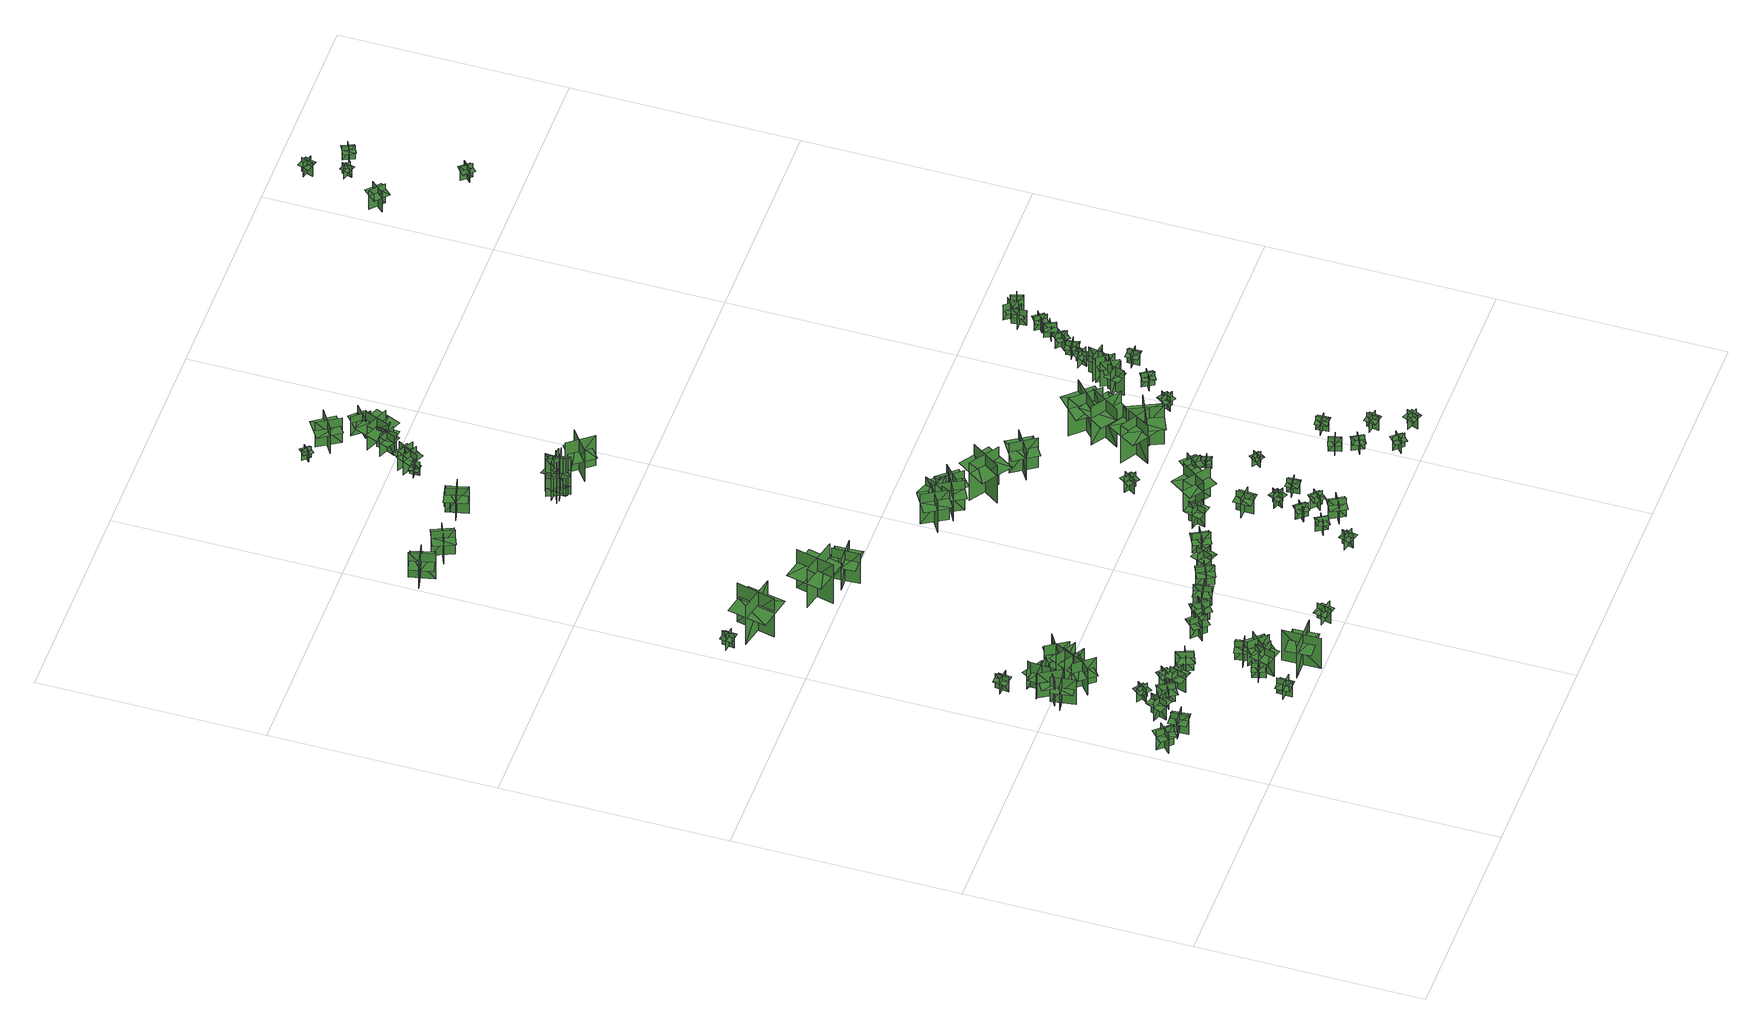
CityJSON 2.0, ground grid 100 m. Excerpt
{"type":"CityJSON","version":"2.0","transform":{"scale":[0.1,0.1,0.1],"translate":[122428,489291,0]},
"CityObjects":{
"tree1":{"type":"SolitaryVegetationObject","geometry":[{"type":"MultiSurface","lod":"1","boundaries":[[[0,1,2]],[[0,2,3]],[[4,5,6]],[[4,6,7]],[[8,9,10]],[[8,10,11]],[[8,11,12]],[[8,12,13]]]}]},
"tree2":{"type":"SolitaryVegetationObject","geometry":[{"type":"MultiSurface","lod":"1","boundaries":[[[14,15,16]],[[14,16,17]],[[18,19,20]],[[18,20,21]],[[22,23,24]],[[22,24,25]],[[22,25,26]],[[22,26,27]]]}]},
"tree3":{"type":"SolitaryVegetationObject","geometry":[{"type":"MultiSurface","lod":"1","boundaries":[[[28,29,30]],[[28,30,31]],[[32,33,34]],[[32,34,35]],[[36,37,38]],[[36,38,39]],[[36,39,40]],[[36,40,41]]]}]},
"tree4":{"type":"SolitaryVegetationObject","geometry":[{"type":"MultiSurface","lod":"1","boundaries":[[[42,43,44]],[[42,44,45]],[[46,47,48]],[[46,48,49]],[[50,51,52]],[[50,52,53]],[[50,54,55]],[[50,55,51]]]}]},
"tree5":{"type":"SolitaryVegetationObject","geometry":[{"type":"MultiSurface","lod":"1","boundaries":[[[56,57,58]],[[56,58,59]],[[60,61,62]],[[60,62,63]],[[64,65,66]],[[64,66,67]],[[64,67,68]],[[64,68,69]]]}]},
"tree6":{"type":"SolitaryVegetationObject","geometry":[{"type":"MultiSurface","lod":"1","boundaries":[[[70,71,72]],[[70,72,73]],[[74,75,76]],[[74,76,77]],[[78,79,80]],[[78,80,81]],[[78,81,82]],[[78,82,83]]]}]},
"tree7":{"type":"SolitaryVegetationObject","geometry":[{"type":"MultiSurface","lod":"1","boundaries":[[[84,85,86]],[[84,86,87]],[[88,89,90]],[[88,90,91]],[[92,93,94]],[[92,94,95]],[[92,96,97]],[[92,97,93]]]}]},
"tree8":{"type":"SolitaryVegetationObject","geometry":[{"type":"MultiSurface","lod":"1","boundaries":[[[98,99,100]],[[98,100,101]],[[102,103,104]],[[102,104,105]],[[106,107,108]],[[106,108,109]],[[106,110,111]],[[106,111,107]]]}]},
"tree9":{"type":"SolitaryVegetationObject","geometry":[{"type":"MultiSurface","lod":"1","boundaries":[[[112,113,114]],[[112,114,115]],[[116,117,118]],[[116,118,119]],[[120,121,122]],[[120,122,123]],[[120,123,124]],[[120,124,125]]]}]},
"tree10":{"type":"SolitaryVegetationObject","geometry":[{"type":"MultiSurface","lod":"1","boundaries":[[[126,127,128]],[[126,128,129]],[[130,131,132]],[[130,132,133]],[[134,135,136]],[[134,136,137]],[[134,137,138]],[[134,138,139]]]}]},
"tree11":{"type":"SolitaryVegetationObject","geometry":[{"type":"MultiSurface","lod":"1","boundaries":[[[140,141,142]],[[140,142,143]],[[144,145,146]],[[144,146,147]],[[148,149,150]],[[148,150,151]],[[148,152,153]],[[148,153,149]]]}]},
"tree12":{"type":"SolitaryVegetationObject","geometry":[{"type":"MultiSurface","lod":"1","boundaries":[[[154,155,156]],[[154,156,157]],[[158,159,160]],[[158,160,161]],[[162,163,164]],[[162,164,165]],[[162,166,167]],[[162,167,163]]]}]},
"tree13":{"type":"SolitaryVegetationObject","geometry":[{"type":"MultiSurface","lod":"1","boundaries":[[[168,169,170]],[[168,170,171]],[[172,173,174]],[[172,174,175]],[[176,177,178]],[[176,178,179]],[[176,179,180]],[[176,180,181]]]}]},
"tree14":{"type":"SolitaryVegetationObject","geometry":[{"type":"MultiSurface","lod":"1","boundaries":[[[182,183,184]],[[182,184,185]],[[186,187,188]],[[186,188,189]],[[190,191,192]],[[190,192,193]],[[190,193,194]],[[190,194,195]]]}]},
"tree15":{"type":"SolitaryVegetationObject","geometry":[{"type":"MultiSurface","lod":"1","boundaries":[[[196,197,198]],[[196,198,199]],[[200,201,202]],[[200,202,203]],[[204,205,206]],[[204,206,207]],[[204,208,209]],[[204,209,205]]]}]},
"tree16":{"type":"SolitaryVegetationObject","geometry":[{"type":"MultiSurface","lod":"1","boundaries":[[[210,211,212]],[[210,212,213]],[[214,215,216]],[[214,216,217]],[[218,219,220]],[[218,220,221]],[[218,221,222]],[[218,222,223]]]}]},
"tree17":{"type":"SolitaryVegetationObject","geometry":[{"type":"MultiSurface","lod":"1","boundaries":[[[224,225,226]],[[224,226,227]],[[228,229,230]],[[228,230,231]],[[232,233,234]],[[232,234,235]],[[232,236,237]],[[232,237,233]]]}]},
"tree18":{"type":"SolitaryVegetationObject","geometry":[{"type":"MultiSurface","lod":"1","boundaries":[[[238,239,240]],[[238,240,241]],[[242,243,244]],[[242,244,245]],[[246,247,248]],[[246,248,249]],[[246,249,250]],[[246,250,251]]]}]},
"tree19":{"type":"SolitaryVegetationObject","geometry":[{"type":"MultiSurface","lod":"1","boundaries":[[[252,253,254]],[[252,254,255]],[[256,257,258]],[[256,258,259]],[[260,261,262]],[[260,262,263]],[[260,263,264]],[[260,264,265]]]}]},
"tree20":{"type":"SolitaryVegetationObject","geometry":[{"type":"MultiSurface","lod":"1","boundaries":[[[266,267,268]],[[266,268,269]],[[270,271,272]],[[270,272,273]],[[274,275,276]],[[274,276,277]],[[274,278,279]],[[274,279,275]]]}]},
"tree21":{"type":"SolitaryVegetationObject","geometry":[{"type":"MultiSurface","lod":"1","boundaries":[[[280,281,282]],[[280,282,283]],[[284,285,286]],[[284,286,287]],[[288,289,290]],[[288,290,291]],[[288,291,292]],[[288,292,293]]]}]},
"tree22":{"type":"SolitaryVegetationObject","geometry":[{"type":"MultiSurface","lod":"1","boundaries":[[[294,295,296]],[[294,296,297]],[[298,299,300]],[[298,300,301]],[[302,303,304]],[[302,304,305]],[[302,305,306]],[[302,306,307]]]}]},
"tree23":{"type":"SolitaryVegetationObject","geometry":[{"type":"MultiSurface","lod":"1","boundaries":[[[308,309,310]],[[308,310,311]],[[312,313,314]],[[312,314,315]],[[316,317,318]],[[316,318,319]],[[316,319,320]],[[316,320,321]]]}]},
"tree24":{"type":"SolitaryVegetationObject","geometry":[{"type":"MultiSurface","lod":"1","boundaries":[[[322,323,324]],[[322,324,325]],[[326,327,328]],[[326,328,329]],[[330,331,332]],[[330,332,333]],[[330,333,334]],[[330,334,335]]]}]},
"tree25":{"type":"SolitaryVegetationObject","geometry":[{"type":"MultiSurface","lod":"1","boundaries":[[[336,337,338]],[[336,338,339]],[[340,341,342]],[[340,342,343]],[[344,345,346]],[[344,346,347]],[[344,347,348]],[[344,348,349]]]}]},
"tree26":{"type":"SolitaryVegetationObject","geometry":[{"type":"MultiSurface","lod":"1","boundaries":[[[350,351,352]],[[350,352,353]],[[354,355,356]],[[354,356,357]],[[358,359,360]],[[358,360,361]],[[358,361,362]],[[358,362,363]]]}]},
"tree27":{"type":"SolitaryVegetationObject","geometry":[{"type":"MultiSurface","lod":"1","boundaries":[[[364,365,366]],[[364,366,367]],[[368,369,370]],[[368,370,371]],[[372,373,374]],[[372,374,375]],[[372,375,376]],[[372,376,377]]]}]},
"tree28":{"type":"SolitaryVegetationObject","geometry":[{"type":"MultiSurface","lod":"1","boundaries":[[[378,379,380]],[[378,380,381]],[[382,383,384]],[[382,384,385]],[[386,387,388]],[[386,388,389]],[[386,389,390]],[[386,390,391]]]}]},
"tree29":{"type":"SolitaryVegetationObject","geometry":[{"type":"MultiSurface","lod":"1","boundaries":[[[392,393,394]],[[392,394,395]],[[396,397,398]],[[396,398,399]],[[400,401,402]],[[400,402,403]],[[400,403,404]],[[400,404,405]]]}]},
"tree30":{"type":"SolitaryVegetationObject","geometry":[{"type":"MultiSurface","lod":"1","boundaries":[[[406,407,408]],[[406,408,409]],[[410,411,412]],[[410,412,413]],[[414,415,416]],[[414,416,417]],[[414,417,418]],[[414,418,419]]]}]},
"tree31":{"type":"SolitaryVegetationObject","geometry":[{"type":"MultiSurface","lod":"1","boundaries":[[[420,421,422]],[[420,422,423]],[[424,425,426]],[[424,426,427]],[[428,429,430]],[[428,430,431]],[[428,431,432]],[[428,432,433]]]}]},
"tree32":{"type":"SolitaryVegetationObject","geometry":[{"type":"MultiSurface","lod":"1","boundaries":[[[434,435,436]],[[434,436,437]],[[438,439,440]],[[438,440,441]],[[442,443,444]],[[442,444,445]],[[442,445,446]],[[442,446,447]]]}]},
"tree33":{"type":"SolitaryVegetationObject","geometry":[{"type":"MultiSurface","lod":"1","boundaries":[[[448,449,450]],[[448,450,451]],[[452,453,454]],[[452,454,455]],[[456,457,458]],[[456,458,459]],[[456,459,460]],[[456,460,461]]]}]},
"tree34":{"type":"SolitaryVegetationObject","geometry":[{"type":"MultiSurface","lod":"1","boundaries":[[[462,463,464]],[[462,464,465]],[[466,467,468]],[[466,468,469]],[[470,471,472]],[[470,472,473]],[[470,473,474]],[[470,474,475]]]}]},
"tree35":{"type":"SolitaryVegetationObject","geometry":[{"type":"MultiSurface","lod":"1","boundaries":[[[476,477,478]],[[476,478,479]],[[480,481,482]],[[480,482,483]],[[484,485,486]],[[484,486,487]],[[484,487,488]],[[484,488,489]]]}]},
"tree36":{"type":"SolitaryVegetationObject","geometry":[{"type":"MultiSurface","lod":"1","boundaries":[[[490,491,492]],[[490,492,493]],[[494,495,496]],[[494,496,497]],[[498,499,500]],[[498,500,501]],[[498,501,502]],[[498,502,503]]]}]},
"tree37":{"type":"SolitaryVegetationObject","geometry":[{"type":"MultiSurface","lod":"1","boundaries":[[[504,505,506]],[[504,506,507]],[[508,509,510]],[[508,510,511]],[[512,513,514]],[[512,514,515]],[[512,515,516]],[[512,516,517]]]}]},
"tree38":{"type":"SolitaryVegetationObject","geometry":[{"type":"MultiSurface","lod":"1","boundaries":[[[518,519,520]],[[518,520,521]],[[522,523,524]],[[522,524,525]],[[526,527,528]],[[526,528,529]],[[526,529,530]],[[526,530,531]]]}]},
"tree39":{"type":"SolitaryVegetationObject","geometry":[{"type":"MultiSurface","lod":"1","boundaries":[[[532,533,534]],[[532,534,535]],[[536,537,538]],[[536,538,539]],[[540,541,542]],[[540,542,543]],[[540,543,544]],[[540,544,545]]]}]},
"tree40":{"type":"SolitaryVegetationObject","geometry":[{"type":"MultiSurface","lod":"1","boundaries":[[[546,547,548]],[[546,548,549]],[[550,551,552]],[[550,552,553]],[[554,555,556]],[[554,556,557]],[[554,557,558]],[[554,558,559]]]}]},
"tree41":{"type":"SolitaryVegetationObject","geometry":[{"type":"MultiSurface","lod":"1","boundaries":[[[560,561,562]],[[560,562,563]],[[564,565,566]],[[564,566,567]],[[568,569,570]],[[568,570,571]],[[568,571,572]],[[568,572,573]]]}]},
"tree42":{"type":"SolitaryVegetationObject","geometry":[{"type":"MultiSurface","lod":"1","boundaries":[[[574,575,576]],[[574,576,577]],[[578,579,580]],[[578,580,581]],[[582,583,584]],[[582,584,585]],[[582,585,586]],[[582,586,587]]]}]},
"tree43":{"type":"SolitaryVegetationObject","geometry":[{"type":"MultiSurface","lod":"1","boundaries":[[[588,589,590]],[[588,590,591]],[[592,593,594]],[[592,594,595]],[[596,597,598]],[[596,598,599]],[[596,599,600]],[[596,600,601]]]}]},
"tree44":{"type":"SolitaryVegetationObject","geometry":[{"type":"MultiSurface","lod":"1","boundaries":[[[602,603,604]],[[602,604,605]],[[606,607,608]],[[606,608,609]],[[610,611,612]],[[610,612,613]],[[610,613,614]],[[610,614,615]]]}]},
"tree45":{"type":"SolitaryVegetationObject","geometry":[{"type":"MultiSurface","lod":"1","boundaries":[[[616,617,618]],[[616,618,619]],[[620,621,622]],[[620,622,623]],[[624,625,626]],[[624,626,627]],[[624,627,628]],[[624,628,629]]]}]},
"tree46":{"type":"SolitaryVegetationObject","geometry":[{"type":"MultiSurface","lod":"1","boundaries":[[[630,631,632]],[[630,632,633]],[[634,635,636]],[[634,636,637]],[[638,639,640]],[[638,640,641]],[[638,641,642]],[[638,642,643]]]}]},
"tree47":{"type":"SolitaryVegetationObject","geometry":[{"type":"MultiSurface","lod":"1","boundaries":[[[644,645,646]],[[644,646,647]],[[648,649,650]],[[648,650,651]],[[652,653,654]],[[652,654,655]],[[652,655,656]],[[652,656,657]]]}]},
"tree48":{"type":"SolitaryVegetationObject","geometry":[{"type":"MultiSurface","lod":"1","boundaries":[[[658,659,660]],[[658,660,661]],[[662,663,664]],[[662,664,665]],[[666,667,663]],[[666,663,662]],[[668,669,659]],[[668,659,658]],[[670,671,672]],[[670,672,673]],[[674,675,676]],[[674,676,677]]]}]},
"tree49":{"type":"SolitaryVegetationObject","geometry":[{"type":"MultiSurface","lod":"1","boundaries":[[[678,679,680]],[[678,680,681]],[[682,683,684]],[[682,684,685]],[[686,687,688]],[[686,688,689]],[[686,689,690]],[[686,690,691]]]}]},
"tree50":{"type":"SolitaryVegetationObject","geometry":[{"type":"MultiSurface","lod":"1","boundaries":[[[692,693,694]],[[692,694,695]],[[696,697,698]],[[696,698,699]],[[700,701,697]],[[700,697,696]],[[702,703,693]],[[702,693,692]],[[704,705,706]],[[704,706,707]],[[708,709,710]],[[708,710,711]]]}]},
"tree51":{"type":"SolitaryVegetationObject","geometry":[{"type":"MultiSurface","lod":"1","boundaries":[[[712,713,714]],[[712,714,715]],[[716,717,718]],[[716,718,719]],[[720,721,722]],[[720,722,723]],[[720,723,724]],[[720,724,725]]]}]},
"tree52":{"type":"SolitaryVegetationObject","geometry":[{"type":"MultiSurface","lod":"1","boundaries":[[[726,727,728]],[[726,728,729]],[[730,731,732]],[[730,732,733]],[[734,735,731]],[[734,731,730]],[[736,737,727]],[[736,727,726]],[[738,739,740]],[[738,740,741]],[[742,743,744]],[[742,744,745]]]}]},
"tree53":{"type":"SolitaryVegetationObject","geometry":[{"type":"MultiSurface","lod":"1","boundaries":[[[746,747,748]],[[746,748,749]],[[750,751,752]],[[750,752,753]],[[754,755,756]],[[754,756,757]],[[754,757,758]],[[754,758,759]]]}]},
"tree54":{"type":"SolitaryVegetationObject","geometry":[{"type":"MultiSurface","lod":"1","boundaries":[[[760,761,762]],[[760,762,763]],[[764,765,766]],[[764,766,767]],[[768,769,770]],[[768,770,771]],[[768,771,772]],[[768,772,773]]]}]},
"tree55":{"type":"SolitaryVegetationObject","geometry":[{"type":"MultiSurface","lod":"1","boundaries":[[[774,775,776]],[[774,776,777]],[[778,779,780]],[[778,780,781]],[[782,783,784]],[[782,784,785]],[[782,785,786]],[[782,786,787]]]}]},
"tree56":{"type":"SolitaryVegetationObject","geometry":[{"type":"MultiSurface","lod":"1","boundaries":[[[788,789,790]],[[788,790,791]],[[792,793,794]],[[792,794,795]],[[796,797,798]],[[796,798,799]],[[796,799,800]],[[796,800,801]]]}]},
"tree57":{"type":"SolitaryVegetationObject","geometry":[{"type":"MultiSurface","lod":"1","boundaries":[[[802,803,804]],[[802,804,805]],[[806,807,808]],[[806,808,809]],[[810,811,812]],[[810,812,813]],[[810,813,814]],[[810,814,815]]]}]},
"tree58":{"type":"SolitaryVegetationObject","geometry":[{"type":"MultiSurface","lod":"1","boundaries":[[[816,817,818]],[[816,818,819]],[[820,821,822]],[[820,822,823]],[[824,825,821]],[[824,821,820]],[[826,827,817]],[[826,817,816]],[[816,817,828]],[[816,828,829]],[[816,830,831]],[[816,831,817]]]}]},
"tree59":{"type":"SolitaryVegetationObject","geometry":[{"type":"MultiSurface","lod":"1","boundaries":[[[832,833,834]],[[832,834,835]],[[836,837,838]],[[836,838,839]],[[840,841,842]],[[840,842,843]],[[840,843,844]],[[840,844,845]]]}]},
"tree60":{"type":"SolitaryVegetationObject","geometry":[{"type":"MultiSurface","lod":"1","boundaries":[[[846,847,848]],[[846,848,849]],[[850,851,852]],[[850,852,853]],[[854,855,856]],[[854,856,857]],[[854,858,859]],[[854,859,855]]]}]},
"tree61":{"type":"SolitaryVegetationObject","geometry":[{"type":"MultiSurface","lod":"1","boundaries":[[[860,861,862]],[[860,862,863]],[[864,865,866]],[[864,866,867]],[[868,869,870]],[[868,870,871]],[[868,869,872]],[[868,872,873]]]}]},
"tree62":{"type":"SolitaryVegetationObject","geometry":[{"type":"MultiSurface","lod":"1","boundaries":[[[874,875,876]],[[874,876,877]],[[878,879,880]],[[878,880,881]],[[882,883,884]],[[882,884,885]],[[882,885,886]],[[882,886,887]]]}]},
"tree63":{"type":"SolitaryVegetationObject","geometry":[{"type":"MultiSurface","lod":"1","boundaries":[[[888,889,890]],[[888,890,891]],[[892,893,894]],[[892,894,895]],[[896,897,898]],[[896,898,899]],[[896,899,900]],[[896,900,901]]]}]},
"tree64":{"type":"SolitaryVegetationObject","geometry":[{"type":"MultiSurface","lod":"1","boundaries":[[[902,903,904]],[[902,904,905]],[[906,907,908]],[[906,908,909]],[[910,911,912]],[[910,912,913]],[[910,913,914]],[[910,914,915]]]}]},
"tree65":{"type":"SolitaryVegetationObject","geometry":[{"type":"MultiSurface","lod":"1","boundaries":[[[916,917,918]],[[916,918,919]],[[920,921,922]],[[920,922,923]],[[924,925,926]],[[924,926,927]],[[924,927,928]],[[924,928,929]]]}]},
"tree66":{"type":"SolitaryVegetationObject","geometry":[{"type":"MultiSurface","lod":"1","boundaries":[[[930,931,932]],[[930,932,933]],[[934,935,936]],[[934,936,937]],[[938,939,940]],[[938,940,941]],[[938,941,942]],[[938,942,943]]]}]},
"tree67":{"type":"SolitaryVegetationObject","geometry":[{"type":"MultiSurface","lod":"1","boundaries":[[[944,945,946]],[[944,946,947]],[[948,949,950]],[[948,950,951]],[[952,953,954]],[[952,954,955]],[[952,953,956]],[[952,956,957]]]}]},
"tree68":{"type":"SolitaryVegetationObject","geometry":[{"type":"MultiSurface","lod":"1","boundaries":[[[958,959,960]],[[958,960,961]],[[962,963,964]],[[962,964,965]],[[966,967,968]],[[966,968,969]],[[966,969,970]],[[966,970,971]]]}]},
"tree69":{"type":"SolitaryVegetationObject","geometry":[{"type":"MultiSurface","lod":"1","boundaries":[[[972,973,974]],[[972,974,975]],[[976,977,978]],[[976,978,979]],[[980,981,982]],[[980,982,983]],[[980,983,984]],[[980,984,985]]]}]},
"tree70":{"type":"SolitaryVegetationObject","geometry":[{"type":"MultiSurface","lod":"1","boundaries":[[[986,987,988]],[[986,988,989]],[[990,991,992]],[[990,992,993]],[[994,995,996]],[[994,996,997]],[[994,997,998]],[[994,998,999]]]}]},
"tree71":{"type":"SolitaryVegetationObject","geometry":[{"type":"MultiSurface","lod":"1","boundaries":[[[1000,1001,1002]],[[1000,1002,1003]],[[1004,1005,1006]],[[1004,1006,1007]],[[1008,1009,1010]],[[1008,1010,1011]],[[1008,1011,1012]],[[1008,1012,1013]]]}]},
"tree72":{"type":"SolitaryVegetationObject","geometry":[{"type":"MultiSurface","lod":"1","boundaries":[[[1014,1015,1016]],[[1014,1016,1017]],[[1018,1019,1020]],[[1018,1020,1021]],[[1022,1023,1024]],[[1022,1024,1025]],[[1022,1025,1026]],[[1022,1026,1027]]]}]},
"tree73":{"type":"SolitaryVegetationObject","geometry":[{"type":"MultiSurface","lod":"1","boundaries":[[[1028,1029,1030]],[[1028,1030,1031]],[[1032,1033,1034]],[[1032,1034,1035]],[[1036,1037,1038]],[[1036,1038,1039]],[[1036,1039,1040]],[[1036,1040,1041]]]}]},
"tree74":{"type":"SolitaryVegetationObject","geometry":[{"type":"MultiSurface","lod":"1","boundaries":[[[1042,1043,1044]],[[1042,1044,1045]],[[1046,1047,1048]],[[1046,1048,1049]],[[1050,1051,1052]],[[1050,1052,1053]],[[1050,1053,1054]],[[1050,1054,1055]]]}]},
"tree75":{"type":"SolitaryVegetationObject","geometry":[{"type":"MultiSurface","lod":"1","boundaries":[[[1056,1057,1058]],[[1056,1058,1059]],[[1060,1061,1062]],[[1060,1062,1063]],[[1064,1065,1066]],[[1064,1066,1067]],[[1064,1067,1068]],[[1064,1068,1069]]]}]},
"tree76":{"type":"SolitaryVegetationObject","geometry":[{"type":"MultiSurface","lod":"1","boundaries":[[[1070,1071,1072]],[[1070,1072,1073]],[[1074,1075,1076]],[[1074,1076,1077]],[[1078,1079,1080]],[[1078,1080,1081]],[[1078,1081,1082]],[[1078,1082,1083]]]}]},
"tree77":{"type":"SolitaryVegetationObject","geometry":[{"type":"MultiSurface","lod":"1","boundaries":[[[1084,1085,1086]],[[1084,1086,1087]],[[1088,1089,1090]],[[1088,1090,1091]],[[1092,1093,1094]],[[1092,1094,1095]],[[1092,1095,1096]],[[1092,1096,1097]]]}]},
"tree78":{"type":"SolitaryVegetationObject","geometry":[{"type":"MultiSurface","lod":"1","boundaries":[[[1098,1099,1100]],[[1098,1100,1101]],[[1102,1103,1104]],[[1102,1104,1105]],[[1106,1107,1108]],[[1106,1108,1109]],[[1106,1109,1110]],[[1106,1110,1111]]]}]},
"tree79":{"type":"SolitaryVegetationObject","geometry":[{"type":"MultiSurface","lod":"1","boundaries":[[[1112,1113,1114]],[[1112,1114,1115]],[[1116,1117,1118]],[[1116,1118,1119]],[[1120,1121,1122]],[[1120,1122,1123]],[[1120,1123,1124]],[[1120,1124,1125]]]}]},
"tree80":{"type":"SolitaryVegetationObject","geometry":[{"type":"MultiSurface","lod":"1","boundaries":[[[1126,1127,1128]],[[1126,1128,1129]],[[1130,1131,1132]],[[1130,1132,1133]],[[1134,1135,1136]],[[1134,1136,1137]],[[1134,1137,1138]],[[1134,1138,1139]]]}]},
"tree81":{"type":"SolitaryVegetationObject","geometry":[{"type":"MultiSurface","lod":"1","boundaries":[[[1140,1141,1142]],[[1140,1142,1143]],[[1144,1145,1146]],[[1144,1146,1147]],[[1148,1149,1150]],[[1148,1150,1151]],[[1148,1151,1152]],[[1148,1152,1153]]]}]},
"tree82":{"type":"SolitaryVegetationObject","geometry":[{"type":"MultiSurface","lod":"1","boundaries":[[[1154,1155,1156]],[[1154,1156,1157]],[[1158,1159,1160]],[[1158,1160,1161]],[[1162,1163,1164]],[[1162,1164,1165]],[[1162,1165,1166]],[[1162,1166,1167]]]}]},
"tree83":{"type":"SolitaryVegetationObject","geometry":[{"type":"MultiSurface","lod":"1","boundaries":[[[1168,1169,1170]],[[1168,1170,1171]],[[1172,1173,1174]],[[1172,1174,1175]],[[1176,1177,1178]],[[1176,1178,1179]],[[1176,1179,1180]],[[1176,1180,1181]]]}]},
"tree84":{"type":"SolitaryVegetationObject","geometry":[{"type":"MultiSurface","lod":"1","boundaries":[[[1182,1183,1184]],[[1182,1184,1185]],[[1186,1187,1188]],[[1186,1188,1189]],[[1190,1191,1192]],[[1190,1192,1193]],[[1190,1193,1194]],[[1190,1194,1195]]]}]},
"tree85":{"type":"SolitaryVegetationObject","geometry":[{"type":"MultiSurface","lod":"1","boundaries":[[[1196,1197,1198]],[[1196,1198,1199]],[[1200,1201,1202]],[[1200,1202,1203]],[[1204,1205,1206]],[[1204,1206,1207]],[[1204,1207,1208]],[[1204,1208,1209]]]}]},
"tree86":{"type":"SolitaryVegetationObject","geometry":[{"type":"MultiSurface","lod":"1","boundaries":[[[1210,1211,1212]],[[1210,1212,1213]],[[1214,1215,1216]],[[1214,1216,1217]],[[1218,1219,1220]],[[1218,1220,1221]],[[1218,1221,1222]],[[1218,1222,1223]]]}]},
"tree87":{"type":"SolitaryVegetationObject","geometry":[{"type":"MultiSurface","lod":"1","boundaries":[[[1224,1225,1226]],[[1224,1226,1227]],[[1228,1229,1230]],[[1228,1230,1231]],[[1232,1233,1234]],[[1232,1234,1235]],[[1232,1235,1236]],[[1232,1236,1237]]]}]},
"tree88":{"type":"SolitaryVegetationObject","geometry":[{"type":"MultiSurface","lod":"1","boundaries":[[[1238,1239,1240]],[[1238,1240,1241]],[[1242,1243,1244]],[[1242,1244,1245]],[[1246,1247,1248]],[[1246,1248,1249]],[[1246,1249,1250]],[[1246,1250,1251]]]}]},
"tree89":{"type":"SolitaryVegetationObject","geometry":[{"type":"MultiSurface","lod":"1","boundaries":[[[1252,1253,1254]],[[1252,1254,1255]],[[1256,1257,1258]],[[1256,1258,1259]],[[1260,1261,1262]],[[1260,1262,1263]],[[1260,1263,1264]],[[1260,1264,1265]]]}]},
"tree90":{"type":"SolitaryVegetationObject","geometry":[{"type":"MultiSurface","lod":"1","boundaries":[[[1266,1267,1268]],[[1266,1268,1269]],[[1270,1271,1272]],[[1270,1272,1273]],[[1274,1275,1276]],[[1274,1276,1277]],[[1274,1277,1278]],[[1274,1278,1279]]]}]},
"tree91":{"type":"SolitaryVegetationObject","geometry":[{"type":"MultiSurface","lod":"1","boundaries":[[[1280,1281,1282]],[[1280,1282,1283]],[[1284,1285,1286]],[[1284,1286,1287]],[[1288,1289,1290]],[[1288,1290,1291]],[[1288,1291,1292]],[[1288,1292,1293]]]}]},
"tree92":{"type":"SolitaryVegetationObject","geometry":[{"type":"MultiSurface","lod":"1","boundaries":[[[1294,1295,1296]],[[1294,1296,1297]],[[1298,1299,1300]],[[1298,1300,1301]],[[1302,1303,1304]],[[1302,1304,1305]],[[1302,1305,1306]],[[1302,1306,1307]]]}]},
"tree93":{"type":"SolitaryVegetationObject","geometry":[{"type":"MultiSurface","lod":"1","boundaries":[[[1308,1309,1310]],[[1308,1310,1311]],[[1312,1313,1314]],[[1312,1314,1315]],[[1316,1317,1318]],[[1316,1318,1319]],[[1316,1319,1320]],[[1316,1320,1321]]]}]},
"tree94":{"type":"SolitaryVegetationObject","geometry":[{"type":"MultiSurface","lod":"1","boundaries":[[[1322,1323,1324]],[[1322,1324,1325]],[[1326,1327,1328]],[[1326,1328,1329]],[[1330,1331,1332]],[[1330,1332,1333]],[[1330,1333,1334]],[[1330,1334,1335]]]}]},
"tree95":{"type":"SolitaryVegetationObject","geometry":[{"type":"MultiSurface","lod":"1","boundaries":[[[1336,1337,1338]],[[1336,1338,1339]],[[1340,1341,1342]],[[1340,1342,1343]],[[1344,1345,1346]],[[1344,1346,1347]],[[1344,1347,1348]],[[1344,1348,1349]]]}]},
"tree96":{"type":"SolitaryVegetationObject","geometry":[{"type":"MultiSurface","lod":"1","boundaries":[[[1350,1351,1352]],[[1350,1352,1353]],[[1354,1355,1356]],[[1354,1356,1357]],[[1358,1359,1360]],[[1358,1360,1361]],[[1358,1361,1362]],[[1358,1362,1363]]]}]},
"tree97":{"type":"SolitaryVegetationObject","geometry":[{"type":"MultiSurface","lod":"1","boundaries":[[[1364,1365,1366]],[[1364,1366,1367]],[[1368,1369,1370]],[[1368,1370,1371]],[[1372,1373,1374]],[[1372,1374,1375]],[[1372,1375,1376]],[[1372,1376,1377]]]}]},
"tree98":{"type":"SolitaryVegetationObject","geometry":[{"type":"MultiSurface","lod":"1","boundaries":[[[1378,1379,1380]],[[1378,1380,1381]],[[1382,1383,1384]],[[1382,1384,1385]],[[1386,1387,1388]],[[1386,1388,1389]],[[1386,1389,1390]],[[1386,1390,1391]]]}]},
"tree99":{"type":"SolitaryVegetationObject","geometry":[{"type":"MultiSurface","lod":"1","boundaries":[[[1392,1393,1394]],[[1392,1394,1395]],[[1396,1397,1398]],[[1396,1398,1399]],[[1400,1401,1402]],[[1400,1402,1403]],[[1400,1403,1404]],[[1400,1404,1405]]]}]},
"tree100":{"type":"SolitaryVegetationObject","geometry":[{"type":"MultiSurface","lod":"1","boundaries":[[[1406,1407,1408]],[[1406,1408,1409]],[[1410,1411,1412]],[[1410,1412,1413]],[[1414,1415,1416]],[[1414,1416,1417]],[[1414,1417,1418]],[[1414,1418,1419]]]}]},
"tree101":{"type":"SolitaryVegetationObject","geometry":[{"type":"MultiSurface","lod":"1","boundaries":[[[1420,1421,1422]],[[1420,1422,1423]],[[1424,1425,1426]],[[1424,1426,1427]],[[1428,1429,1430]],[[1428,1430,1431]],[[1428,1431,1432]],[[1428,1432,1433]]]}]},
"tree102":{"type":"SolitaryVegetationObject","geometry":[{"type":"MultiSurface","lod":"1","boundaries":[[[1434,1435,1436]],[[1434,1436,1437]],[[1438,1439,1440]],[[1438,1440,1441]],[[1442,1443,1444]],[[1442,1444,1445]],[[1442,1445,1446]],[[1442,1446,1447]]]}]}
},
"vertices":[
[97,501,11],[40,448,11],[40,448,119],[97,501,119],[45,503,11],[98,446,11],[98,446,119],[45,503,119],[45,503,89],[17,477,89],[69,420,89],[98,446,89],[126,472,89],[74,529,89],
[169,482,10],[175,405,10],[175,405,118],[169,482,118],[135,443,10],[212,449,10],[212,449,118],[135,443,118],[135,443,88],[138,404,88],[215,410,88],[212,449,88],[209,488,88],[132,482,88],
[205,566,10],[278,539,10],[278,539,117],[205,566,117],[227,519,10],[253,592,10],[253,592,117],[227,519,117],[227,519,87],[263,506,87],[289,578,87],[253,592,87],[216,605,87],[190,532,87],
[180,1005,13],[195,898,13],[195,898,153],[180,1005,153],[140,951,13],[140,951,153],[247,966,153],[247,966,13],[186,999,99],[199,906,99],[242,912,99],[229,1005,99],[141,993,99],[154,899,99],
[339,517,11],[299,583,11],[299,583,118],[339,517,118],[352,567,11],[286,527,11],[286,527,118],[352,567,118],[352,567,88],[332,600,88],[266,560,88],[286,527,88],[305,494,88],[372,534,88],
[296,629,12],[328,674,12],[328,674,88],[296,629,88],[333,635,12],[287,667,12],[287,667,88],[333,635,88],[333,635,67],[348,658,67],[303,689,67],[287,667,67],[271,644,67],[317,612,67],
[234,967,17],[178,1060,17],[178,1060,157],[234,967,157],[250,1033,17],[250,1033,157],[157,977,157],[157,977,17],[227,971,103],[178,1052,103],[140,1029,103],[189,948,103],[266,995,103],[217,1075,103],
[279,1056,16],[171,1062,16],[171,1062,156],[279,1056,156],[233,1106,16],[233,1106,156],[227,998,156],[227,998,16],[272,1052,102],[177,1057,102],[175,1013,102],[269,1008,102],[274,1097,102],[180,1102,102],
[551,96,14],[484,100,14],[484,100,98],[551,96,98],[515,136,14],[512,69,14],[512,69,98],[515,136,98],[547,101,71],[548,132,71],[481,134,71],[480,103,71],[479,72,71],[546,70,71],
[155,1215,14],[214,1208,14],[214,1208,96],[155,1215,96],[179,1184,14],[186,1243,14],[186,1243,96],[179,1184,96],[179,1184,73],[209,1181,73],[215,1239,73],[186,1243,73],[157,1246,73],[150,1187,73],
[342,937,18],[258,868,18],[258,868,158],[342,937,158],[274,943,18],[274,943,158],[343,859,158],[343,859,18],[339,929,105],[266,869,105],[294,835,105],[367,895,105],[310,964,105],[237,904,105],
[268,1131,16],[226,1058,16],[226,1058,125],[268,1131,125],[217,1117,16],[217,1117,125],[290,1075,125],[290,1075,16],[268,1125,83],[231,1061,83],[261,1044,83],[298,1108,83],[237,1143,83],[201,1079,83],
[426,567,11],[404,493,11],[404,493,118],[426,567,118],[381,543,11],[455,521,11],[455,521,118],[381,543,118],[381,543,88],[370,505,88],[444,484,88],[455,521,88],[466,558,88],[392,580,88],
[408,568,14],[443,611,14],[443,611,90],[408,568,90],[445,571,14],[402,607,14],[402,607,90],[445,571,90],[445,571,69],[462,593,69],[420,628,69],[402,607,69],[384,585,69],[427,550,69],
[286,976,15],[380,923,15],[380,923,156],[286,976,156],[304,911,15],[304,911,156],[358,1005,156],[358,1005,15],[294,976,102],[376,930,102],[398,968,102],[316,1015,102],[271,937,102],[354,890,102],
[569,262,14],[585,205,14],[585,205,96],[569,262,96],[550,228,14],[607,244,14],[607,244,96],[550,228,96],[550,228,73],[558,200,73],[615,216,73],[607,244,73],[599,272,73],[542,256,73],
[303,1018,17],[399,968,17],[399,968,157],[303,1018,157],[324,953,17],[324,953,157],[374,1050,157],[374,1050,17],[311,1019,103],[395,975,103],[415,1014,103],[331,1058,103],[290,978,103],[374,935,103],
[534,500,13],[505,572,13],[505,572,121],[534,500,121],[555,547,13],[483,518,13],[483,518,121],[555,547,121],[555,547,91],[540,583,91],[468,554,91],[483,518,91],[498,482,91],[569,512,91],
[603,176,13],[626,265,13],[626,265,152],[603,176,152],[661,210,13],[571,233,13],[571,233,152],[661,210,152],[661,210,116],[672,253,116],[582,276,116],[571,233,116],[560,190,116],[650,167,116],
[342,1084,16],[399,992,16],[399,992,156],[342,1084,156],[327,1018,16],[327,1018,156],[419,1075,156],[419,1075,16],[349,1081,102],[399,1000,102],[437,1024,102],[387,1104,102],[311,1056,102],[361,976,102],
[629,88,9],[800,90,9],[800,90,180],[629,88,180],[712,8,9],[712,8,180],[709,179,180],[709,179,9],[644,87,135],[647,31,135],[781,38,135],[777,95,135],[774,152,135],[641,144,135],
[695,298,11],[623,230,11],[623,230,150],[695,298,150],[629,300,11],[698,228,11],[698,228,150],[629,300,150],[629,300,111],[593,266,111],[661,194,111],[698,228,111],[734,262,111],[665,335,111],
[691,332,11],[615,317,11],[615,317,118],[691,332,118],[649,361,11],[664,285,11],[664,285,118],[649,361,118],[649,361,88],[611,354,88],[626,278,88],[664,285,88],[702,293,88],[687,369,88],
[76,2333,14],[82,2388,14],[82,2388,91],[76,2333,91],[105,2356,14],[50,2362,14],[50,2362,91],[105,2356,91],[105,2356,69],[108,2384,69],[53,2389,69],[50,2362,69],[47,2334,69],[102,2329,69],
[230,2370,11],[190,2198,11],[190,2198,230],[230,2370,230],[111,2296,11],[282,2256,11],[282,2256,230],[111,2296,230],[215,2362,159],[136,2379,159],[98,2207,159],[178,2190,159],[257,2173,159],[295,2345,159],
[711,574,12],[765,519,12],[765,519,119],[711,574,119],[710,522,12],[765,577,12],[765,577,119],[710,522,119],[710,522,89],[737,495,89],[792,549,89],[765,577,89],[738,604,89],[683,550,89],
[792,540,10],[853,587,10],[853,587,118],[792,540,118],[843,533,10],[796,595,10],[796,595,118],[843,533,118],[843,533,88],[873,557,88],[826,618,88],[796,595,88],[765,571,88],[812,509,88],
[1016,72,13],[951,87,13],[951,87,96],[1016,72,96],[988,117,13],[972,52,13],[972,52,96],[988,117,96],[1013,78,69],[1020,108,69],[954,122,69],[947,92,69],[941,62,69],[1006,47,69],
[925,550,8],[913,626,8],[913,626,116],[925,550,116],[955,591,8],[879,579,8],[879,579,116],[955,591,116],[955,591,86],[949,630,86],[873,618,86],[879,579,86],[885,541,86],[961,553,86],
[567,2081,11],[396,2123,11],[396,2123,230],[567,2081,230],[495,2201,11],[453,2030,11],[453,2030,230],[495,2201,230],[560,2096,159],[578,2175,159],[406,2214,159],[388,2135,159],[370,2056,159],[542,2017,159],
[6,3672,13],[116,3697,13],[116,3697,154],[6,3672,154],[82,3624,13],[56,3734,13],[56,3734,154],[82,3624,154],[14,3665,109],[27,3615,109],[137,3642,109],[124,3693,109],[111,3744,109],[2,3716,109],
[592,2082,12],[597,1961,12],[597,1961,182],[592,2082,182],[537,2023,12],[658,2028,12],[658,2028,182],[537,2023,182],[537,2023,134],[539,1962,134],[661,1967,134],[658,2028,134],[656,2089,134],[534,2084,134],
[1059,629,10],[989,596,10],[989,596,118],[1059,629,118],[1011,647,10],[1044,577,10],[1044,577,118],[1011,647,118],[1011,647,88],[976,630,88],[1009,560,88],[1044,577,88],[1079,593,88],[1046,663,88],
[1128,682,10],[1099,610,10],[1099,610,118],[1128,682,118],[1080,662,10],[1152,633,10],[1152,633,118],[1080,662,118],[1080,662,88],[1066,626,88],[1138,597,88],[1152,633,88],[1166,669,88],[1095,697,88],
[263,3657,17],[172,3618,17],[172,3618,156],[263,3657,156],[202,3682,17],[241,3591,17],[241,3591,156],[202,3682,156],[202,3682,117],[156,3663,117],[195,3571,117],[241,3591,117],[287,3610,117],[248,3702,117],
[1189,722,12],[1225,653,12],[1225,653,120],[1189,722,120],[1173,673,12],[1242,708,12],[1242,708,120],[1173,673,120],[1173,673,89],[1191,638,89],[1260,674,89],[1242,708,89],[1224,743,89],[1155,707,89],
[1417,100,17],[1433,153,17],[1433,153,94],[1417,100,94],[1449,117,17],[1396,133,17],[1396,133,94],[1449,117,94],[1449,117,72],[1457,143,72],[1404,159,72],[1396,133,72],[1389,106,72],[1442,90,72],
[1488,232,18],[1460,280,18],[1460,280,95],[1488,232,95],[1497,267,18],[1449,240,18],[1449,240,95],[1497,267,95],[1497,267,73],[1483,291,73],[1436,263,73],[1449,240,73],[1463,216,73],[1511,244,73],
[1081,1813,15],[977,1750,15],[977,1750,184],[1081,1813,184],[1002,1833,15],[1066,1729,15],[1066,1729,184],[1002,1833,184],[1002,1833,137],[950,1801,137],[1014,1697,137],[1066,1729,137],[1118,1761,137],[1054,1865,137],
[471,3710,9],[495,3613,9],[495,3613,147],[471,3710,147],[437,3653,9],[533,3677,9],[533,3677,147],[437,3653,147],[437,3653,109],[448,3605,109],[545,3629,109],[533,3677,109],[522,3725,109],[425,3702,109],
[1325,765,13],[1399,745,13],[1399,745,121],[1325,765,121],[1350,720,13],[1370,795,13],[1370,795,121],[1350,720,121],[1350,720,91],[1388,710,91],[1408,785,91],[1370,795,91],[1333,805,91],[1313,730,91],
[534,3704,7],[481,3690,7],[481,3690,84],[534,3704,84],[502,3723,7],[517,3669,7],[517,3669,84],[502,3723,84],[502,3723,62],[475,3715,62],[490,3662,62],[517,3669,62],[543,3677,62],[529,3730,62],
[1502,378,18],[1537,335,18],[1537,335,95],[1502,378,95],[1498,341,18],[1541,376,18],[1541,376,95],[1498,341,95],[1498,341,74],[1515,320,74],[1558,355,74],[1541,376,74],[1523,397,74],[1480,362,74],
[1061,1711,14],[1169,1768,14],[1169,1768,183],[1061,1711,183],[1139,1687,14],[1081,1794,14],[1081,1794,183],[1139,1687,183],[1139,1687,136],[1193,1716,136],[1135,1823,136],[1081,1794,136],[1028,1765,136],[1085,1658,136],
[1537,200,14],[1605,238,14],[1605,238,121],[1537,200,121],[1587,186,14],[1549,253,14],[1549,253,121],[1587,186,121],[1587,186,91],[1621,204,91],[1583,272,91],[1549,253,91],[1515,235,91],[1553,167,91],
[1051,1813,16],[1154,1774,16],[1154,1774,170],[1051,1813,170],[1081,1746,16],[1120,1849,16],[1120,1849,170],[1081,1746,170],[1081,1746,127],[1132,1726,127],[1172,1829,127],[1120,1849,127],[1069,1869,127],[1029,1765,127],
[1524,592,12],[1446,596,12],[1446,596,120],[1524,592,120],[1489,630,12],[1486,553,12],[1486,553,120],[1489,630,120],[1489,630,90],[1450,632,90],[1447,555,90],[1486,553,90],[1524,551,90],[1528,629,90],
[712,3260,61],[679,3344,61],[680,3344,231],[713,3260,231],[740,3322,61],[655,3289,61],[655,3288,231],[740,3321,231],[740,3321,16],[655,3288,16],[713,3260,16],[680,3344,16],[713,3260,144],[680,3344,144],[637,3328,161],[669,3243,161],[684,3333,171],[709,3270,171],[741,3282,180],[716,3345,180],
[1134,1717,15],[1218,1790,15],[1218,1790,169],[1134,1717,169],[1207,1711,15],[1135,1795,15],[1135,1795,169],[1207,1711,169],[1207,1711,126],[1249,1748,126],[1177,1831,126],[1135,1795,126],[1093,1759,126],[1166,1675,126],
[703,3266,61],[708,3356,61],[709,3356,232],[704,3266,232],[754,3311,62],[664,3316,62],[664,3315,232],[754,3311,232],[754,3311,16],[664,3315,16],[704,3266,16],[709,3356,16],[704,3266,145],[709,3356,145],[663,3359,161],[658,3268,161],[708,3344,171],[705,3276,171],[739,3274,181],[743,3342,181],
[1627,304,13],[1586,341,13],[1586,341,90],[1627,304,90],[1625,340,13],[1588,299,13],[1588,299,90],[1625,340,90],[1625,340,69],[1604,359,69],[1567,318,69],[1588,299,69],[1609,281,69],[1646,322,69],
[760,3302,60],[672,3282,60],[672,3284,230],[760,3304,230],[703,3339,60],[723,3251,60],[723,3251,230],[703,3339,230],[703,3339,15],[723,3251,15],[760,3304,15],[672,3284,15],[760,3303,143],[672,3283,143],[682,3238,160],[770,3258,160],[684,3286,170],[750,3302,170],[742,3335,179],[676,3320,179],
[1542,485,13],[1592,462,13],[1592,462,90],[1542,485,90],[1554,451,13],[1578,501,13],[1578,501,90],[1554,451,90],[1554,451,69],[1580,439,69],[1603,489,69],[1578,501,69],[1553,513,69],[1529,462,69],
[1531,755,9],[1418,834,9],[1418,834,182],[1531,755,182],[1512,863,9],[1432,750,9],[1432,750,182],[1512,863,182],[1530,768,126],[1565,821,126],[1451,898,126],[1415,845,126],[1379,793,126],[1494,715,126],
[1326,1600,13],[1199,1687,13],[1199,1687,228],[1326,1600,228],[1308,1701,13],[1221,1573,13],[1221,1573,228],[1308,1701,228],[1308,1701,168],[1244,1745,168],[1157,1617,168],[1221,1573,168],[1285,1530,168],[1372,1658,168],
[1679,441,12],[1624,437,12],[1624,437,89],[1679,441,89],[1651,465,12],[1655,410,12],[1655,410,89],[1651,465,89],[1651,465,67],[1624,463,67],[1627,408,67],[1655,410,67],[1682,412,67],[1679,467,67],
[1477,1104,15],[1443,1055,15],[1443,1055,97],[1477,1104,97],[1439,1097,15],[1487,1063,15],[1487,1063,97],[1439,1097,97],[1439,1097,74],[1422,1073,74],[1470,1039,74],[1487,1063,74],[1504,1088,74],[1455,1121,74],
[638,3874,52],[635,3916,52],[613,3915,52],[616,3872,52],[615,3893,52],[658,3895,52],[658,3898,91],[615,3895,91],[615,3895,13],[658,3898,13],[639,3874,13],[637,3916,13],[635,3916,91],[638,3874,91],[659,3875,52],[657,3917,52],
[643,3889,13],[675,3959,13],[675,3959,121],[643,3889,121],[691,3906,13],[621,3939,13],[621,3939,121],[691,3906,121],[691,3906,91],[708,3942,91],[637,3974,91],[621,3939,91],[605,3904,91],[675,3871,91],
[919,3300,15],[813,3220,15],[813,3220,187],[919,3300,187],[836,3311,15],[836,3311,187],[916,3205,187],[916,3205,15],[915,3291,121],[823,3221,121],[855,3178,121],[947,3248,121],[882,3335,121],[789,3266,121],
[711,3927,13],[640,3969,13],[640,3969,122],[711,3927,122],[697,3981,13],[655,3910,13],[655,3910,122],[697,3981,122],[712,3929,86],[642,3971,86],[620,3936,86],[691,3894,86],[659,4000,86],[729,3958,86],
[1639,890,10],[1587,833,10],[1587,833,117],[1639,890,117],[1588,888,10],[1645,836,10],[1645,836,117],[1588,888,117],[1588,888,87],[1562,859,87],[1619,807,87],[1645,836,87],[1671,864,87],[1614,916,87],
[564,4328,22],[597,4358,22],[597,4358,83],[564,4328,83],[594,4327,22],[564,4359,22],[564,4359,83],[594,4327,83],[594,4327,66],[610,4341,66],[581,4374,66],[564,4359,66],[548,4344,66],[577,4312,66],
[1401,1580,15],[1467,1477,15],[1467,1477,185],[1401,1580,185],[1383,1501,15],[1486,1567,15],[1486,1567,185],[1383,1501,185],[1383,1501,137],[1416,1449,137],[1519,1515,137],[1486,1567,137],[1453,1618,137],[1350,1552,137],
[1678,842,12],[1687,799,12],[1687,799,73],[1678,842,73],[1662,817,12],[1705,826,12],[1705,826,73],[1662,817,73],[1662,817,56],[1667,796,56],[1710,805,56],[1705,826,56],[1701,848,56],[1658,839,56],
[1771,615,24],[1736,641,24],[1736,641,86],[1771,615,86],[1767,644,24],[1741,608,24],[1741,608,86],[1767,644,86],[1767,644,68],[1749,657,68],[1723,621,68],[1741,608,68],[1759,595,68],[1785,631,68],
[716,4010,15],[749,4085,15],[749,4085,124],[716,4010,124],[768,4031,15],[692,4063,15],[692,4063,124],[768,4031,124],[719,4009,88],[751,4084,88],[713,4100,88],[681,4025,88],[782,4071,88],[749,3996,88],
[738,4007,14],[746,4095,14],[746,4095,124],[738,4007,124],[792,4052,14],[704,4060,14],[704,4060,124],[792,4052,124],[745,4012,88],[785,4009,88],[792,4097,88],[751,4100,88],[711,4103,88],[704,4015,88],
[718,4235,20],[657,4330,20],[657,4330,161],[718,4235,161],[737,4323,20],[642,4262,20],[642,4262,161],[737,4323,161],[721,4245,116],[765,4275,116],[701,4368,116],[658,4339,116],[615,4310,116],[678,4216,116],
[789,4156,16],[789,4156,155],[744,4044,155],[744,4044,16],[819,4080,16],[819,4080,155],[711,4124,155],[711,4124,16],[836,4074,110],[858,4130,110],[724,4183,110],[702,4128,110],[679,4072,110],[813,4018,110],
[1643,1061,3],[1723,1194,3],[1723,1194,218],[1643,1061,218],[1743,1086,3],[1610,1166,3],[1610,1166,218],[1743,1086,218],[1743,1086,158],[1783,1152,158],[1650,1232,158],[1610,1166,158],[1570,1099,158],[1703,1019,158],
[1935,377,10],[1950,324,10],[1950,324,87],[1935,377,87],[1917,345,10],[1970,360,10],[1970,360,87],[1917,345,87],[1917,345,65],[1924,319,65],[1977,334,65],[1970,360,65],[1962,387,65],[1909,372,65],
[841,4208,14],[774,4152,14],[774,4152,124],[841,4208,124],[771,4214,14],[828,4147,14],[828,4147,124],[771,4214,124],[833,4210,88],[806,4240,88],[740,4183,88],[766,4152,88],[793,4121,88],[860,4179,88],
[1992,240,10],[1966,289,10],[1966,289,87],[1992,240,87],[2003,276,10],[1954,249,10],[1954,249,87],[2003,276,87],[2003,276,66],[1990,300,66],[1941,274,66],[1954,249,66],[1967,225,66],[2016,251,66],
[1799,1134,10],[1657,1071,10],[1657,1071,226],[1799,1134,226],[1703,1172,10],[1765,1030,10],[1765,1030,226],[1703,1172,226],[1703,1172,166],[1632,1141,166],[1694,999,166],[1765,1030,166],[1836,1062,166],[1773,1203,166],
[2056,126,10],[2014,89,10],[2014,89,87],[2056,126,87],[2019,128,10],[2056,87,10],[2056,87,87],[2019,128,87],[2019,128,65],[1998,109,65],[2035,68,65],[2056,87,65],[2076,105,65],[2039,147,65],
[1670,1313,7],[1798,1226,7],[1798,1226,223],[1670,1313,223],[1689,1211,7],[1775,1339,7],[1775,1339,223],[1689,1211,223],[1689,1211,162],[1753,1168,162],[1839,1296,162],[1775,1339,162],[1711,1383,162],[1624,1255,162],
[1692,1311,7],[1807,1415,7],[1807,1415,222],[1692,1311,222],[1795,1305,7],[1691,1420,7],[1691,1420,222],[1795,1305,222],[1795,1305,162],[1852,1358,162],[1748,1472,162],[1691,1420,162],[1634,1367,162],[1738,1253,162],
[1826,1214,17],[1788,1173,17],[1788,1173,94],[1826,1214,94],[1790,1213,17],[1830,1175,17],[1830,1175,94],[1790,1213,94],[1790,1213,72],[1771,1193,72],[1811,1155,72],[1830,1175,72],[1849,1195,72],[1809,1233,72],
[2067,440,10],[2012,437,10],[2012,437,87],[2067,440,87],[2039,465,10],[2043,410,10],[2043,410,87],[2039,465,87],[2039,465,65],[2012,463,65],[2015,408,65],[2043,410,65],[2070,411,65],[2067,467,65],
[2146,244,8],[2091,253,8],[2091,253,85],[2146,244,85],[2124,274,8],[2115,219,8],[2115,219,85],[2124,274,85],[2124,274,64],[2097,278,64],[2088,224,64],[2115,219,64],[2143,215,64],[2151,270,64],
[2207,87,9],[2156,107,9],[2156,107,86],[2207,87,86],[2192,121,9],[2173,69,9],[2173,69,86],[2192,121,86],[2192,121,64],[2166,131,64],[2147,79,64],[2173,69,64],[2199,60,64],[2218,111,64],
[1941,1099,15],[1988,1069,15],[1988,1069,92],[1941,1099,92],[1949,1063,15],[1978,1110,15],[1978,1110,92],[1949,1063,92],[1949,1063,70],[1973,1048,70],[2002,1095,70],[1978,1110,70],[1955,1124,70],[1926,1077,70],
[2002,1352,13],[1983,1273,13],[1983,1273,152],[2002,1352,152],[1956,1324,13],[1956,1324,152],[2035,1305,152],[2035,1305,13],[1959,1323,107],[1951,1290,107],[2014,1275,107],[2023,1308,107],[2031,1341,107],[1967,1356,107],
[2085,1212,14],[2038,1184,14],[2038,1184,91],[2085,1212,91],[2049,1221,14],[2078,1174,14],[2078,1174,91],[2049,1221,91],[2049,1221,69],[2026,1207,69],[2055,1160,69],[2078,1174,69],[2102,1189,69],[2073,1236,69],
[1987,1326,14],[2057,1367,14],[2057,1367,153],[1987,1326,153],[2039,1312,14],[2039,1312,153],[1999,1383,153],[1999,1383,14],[2037,1315,108],[2067,1332,108],[2035,1388,108],[2005,1371,108],[1975,1355,108],[2008,1298,108],
[2018,1407,13],[2068,1343,13],[2068,1343,153],[2018,1407,153],[2011,1353,13],[2011,1353,153],[2075,1403,153],[2075,1403,13],[2013,1355,108],[2034,1328,108],[2086,1368,108],[2065,1395,108],[2044,1422,108],[1993,1382,108],
[2055,1375,13],[2070,1455,13],[2070,1455,153],[2055,1375,153],[2100,1406,13],[2100,1406,153],[2020,1421,153],[2020,1421,13],[2097,1406,108],[2103,1439,108],[2039,1452,108],[2033,1419,108],[2026,1385,108],[2090,1373,108],
[2092,1470,17],[2111,1522,17],[2111,1522,94],[2092,1470,94],[2125,1485,17],[2073,1504,17],[2073,1504,94],[2125,1485,94],[2125,1485,72],[2135,1511,72],[2083,1530,72],[2073,1504,72],[2064,1478,72],[2116,1459,72],
[2168,1321,15],[2168,1266,15],[2168,1266,91],[2168,1321,91],[2142,1296,15],[2197,1295,15],[2197,1295,91],[2142,1296,91],[2142,1296,70],[2142,1268,70],[2197,1268,70],[2197,1295,70],[2198,1323,70],[2142,1323,70],
[2133,1574,16],[2140,1519,16],[2140,1519,93],[2133,1574,93],[2111,1545,16],[2165,1552,16],[2165,1552,93],[2111,1545,93],[2111,1545,71],[2114,1517,71],[2169,1525,71],[2165,1552,71],[2162,1580,71],[2107,1572,71],
[2190,1626,16],[2152,1586,16],[2152,1586,93],[2190,1626,93],[2153,1626,16],[2193,1587,16],[2193,1587,93],[2153,1626,93],[2153,1626,71],[2134,1606,71],[2174,1567,71],[2193,1587,71],[2212,1607,71],[2173,1646,71],
[2187,1654,17],[2237,1678,17],[2237,1678,94],[2187,1654,94],[2222,1642,17],[2198,1691,17],[2198,1691,94],[2222,1642,94],[2222,1642,73],[2247,1654,73],[2223,1703,73],[2198,1691,73],[2173,1679,73],[2197,1630,73],
[2230,1742,13],[2263,1698,13],[2263,1698,90],[2230,1742,90],[2225,1706,13],[2269,1739,13],[2269,1739,90],[2225,1706,90],[2225,1706,69],[2241,1684,69],[2286,1717,69],[2269,1739,69],[2253,1761,69],[2208,1728,69],
[2248,1780,13],[2243,1845,13],[2243,1845,100],[2248,1780,100],[2278,1815,13],[2213,1810,13],[2213,1810,100],[2278,1815,100],[2270,1814,67],[2269,1841,67],[2222,1838,67],[2224,1811,67],[2226,1784,67],[2272,1787,67],
[2295,1877,13],[2242,1838,13],[2242,1838,100],[2295,1877,100],[2249,1883,13],[2288,1831,13],[2288,1831,100],[2249,1883,100],[2254,1877,67],[2232,1861,67],[2259,1824,67],[2281,1840,67],[2303,1856,67],[2275,1894,67],
[2317,1873,12],[2333,1821,12],[2333,1821,89],[2317,1873,89],[2300,1841,12],[2352,1857,12],[2352,1857,89],[2300,1841,89],[2300,1841,68],[2308,1814,68],[2361,1831,68],[2352,1857,68],[2344,1884,68],[2291,1867,68],
[2119,4506,11],[2062,4559,11],[2062,4559,119],[2119,4506,119],[2117,4558,11],[2065,4501,11],[2065,4501,119],[2117,4558,119],[2117,4558,89],[2088,4584,89],[2036,4527,89],[2065,4501,89],[2093,4475,89],[2146,4532,89],
[2336,4213,14],[2377,4250,14],[2377,4250,91],[2336,4213,91],[2372,4211,14],[2336,4252,14],[2336,4252,91],[2372,4211,91],[2372,4211,69],[2393,4229,69],[2357,4271,69],[2336,4252,69],[2315,4234,69],[2351,4192,69],
[2216,4683,13],[2228,4726,13],[2228,4726,75],[2216,4683,75],[2242,4697,13],[2199,4710,13],[2199,4710,75],[2242,4697,75],[2242,4697,57],[2248,4719,57],[2205,4731,57],[2199,4710,57],[2193,4688,57],[2236,4676,57],
[2188,4889,14],[2171,4836,14],[2171,4836,91],[2188,4889,91],[2155,4872,14],[2207,4855,14],[2207,4855,91],[2155,4872,91],[2155,4872,69],[2146,4846,69],[2199,4829,69],[2207,4855,69],[2216,4881,69],[2163,4898,69],
[2335,4739,14],[2285,4715,14],[2285,4715,91],[2335,4739,91],[2300,4751,14],[2324,4702,14],[2324,4702,91],[2300,4751,91],[2300,4751,70],[2275,4739,70],[2300,4690,70],[2324,4702,70],[2349,4714,70],[2325,4764,70]
]}
